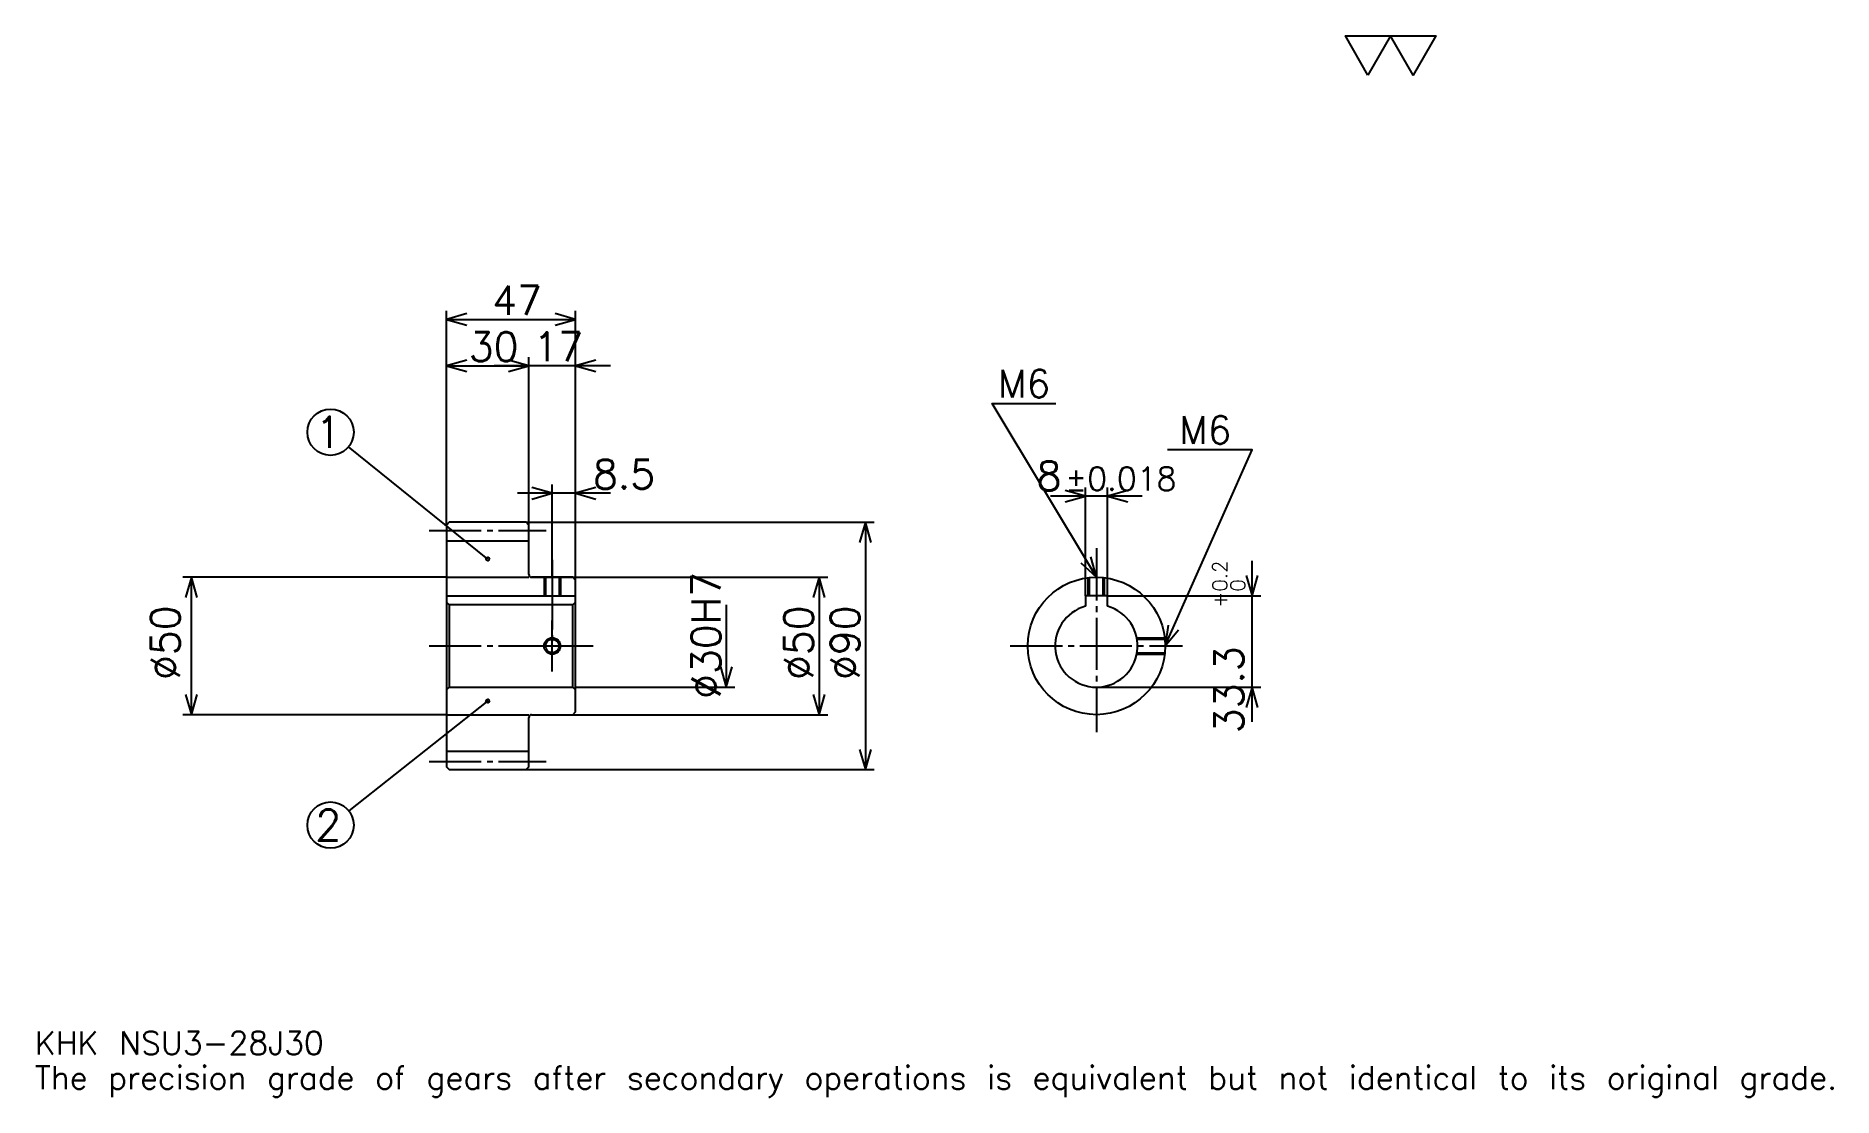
# Model space of a CAD drawing. Extents: x 21 to 675, y 8 to 394.
import ezdxf

# ---------------------------------------------------------------- set-up
doc = ezdxf.new("R2010")
doc.units = 0
doc.linetypes.add('DASHDOT', pattern=[25.304349, 18.978261, -2.108696, 2.108696, -2.108696])
doc.layers.get('0').update_dxf_attribs({"linetype": 'CONTINUOUS'})
doc.layers.add('DASHDOT', color=6, linetype='DASHDOT')
doc.styles.add('KANJI', font='TXT', dxfattribs={"bigfont": 'BIGFONT'})

msp = doc.modelspace()

# ---------------------------------------------------------------- linework, layer by layer
at = {"color": 5}
for p, q in [((170.804337, 216.858688), (170.804337, 293.82608)), ((170.804337, 290.663025), (217.804337, 290.663025)), ((217.804337, 216.858688), (217.804337, 293.82608)), ((200.804337, 216.858688), (200.804337, 276.956512)), ((170.804337, 273.793457), (200.804337, 273.793457)), ((230.456512, 273.793457), (188.152161, 273.793457)), ((185.804337, 203.483688), (135.193878, 244.334808)), ((209.304337, 216.858688), (209.304337, 230.565216)), ((403.282593, 190.158691), (403.282593, 229.543472)), ((411.282593, 190.158691), (411.282593, 229.543472)), ((230.456512, 227.402161), (196.652161, 227.402161)), ((423.934753, 226.380432), (390.630432, 226.380432)), ((170.804337, 215.858688), (170.804337, 216.858688)), ((199.804337, 216.858688), (217.804337, 216.858688)), ((200.804337, 215.858688), (200.804337, 216.858688)), ((209.304337, 196.858688), (209.304337, 216.858688)), ((209.304337, 196.858688), (209.304337, 216.858688)), ((217.804337, 216.858688), (326.402161, 216.858688)), ((217.804337, 195.858688), (217.804337, 216.858688)), ((323.239136, 216.858688), (323.239136, 126.858688)), ((463.913025, 144.206512), (463.913025, 202.810867)), ((170.804337, 196.858688), (74.858688, 196.858688)), ((78.021729, 146.858688), (78.021729, 196.858688)), ((201.804337, 196.858688), (217.804337, 196.858688)), ((217.804337, 196.858688), (309.532593, 196.858688)), ((306.369568, 196.858688), (306.369568, 146.858688)), ((411.282593, 190.158691), (467.076111, 190.158691)), ((272.630432, 186.858688), (272.630432, 156.858688)), ((185.804337, 151.858688), (135.248688, 111.913956)), ((217.804337, 156.858688), (275.793457, 156.858688)), ((407.282593, 156.858688), (467.076111, 156.858688)), ((170.804337, 146.858688), (74.858688, 146.858688)), ((201.804337, 146.858688), (217.804337, 146.858688)), ((217.804337, 146.858688), (309.532593, 146.858688)), ((199.804337, 126.858688), (217.804337, 126.858688)), ((217.804337, 126.858688), (326.402161, 126.858688))]:
    msp.add_line(p, q, dxfattribs=at)
at = {"color": 4}
for p, q in [((170.804337, 210.108688), (200.804337, 210.108688)), ((170.804337, 196.858688), (200.804337, 196.858688)), ((170.804337, 190.158691), (217.804337, 190.158691)), ((171.804337, 186.858688), (171.804337, 156.858688)), ((216.804337, 186.858688), (217.804337, 187.858688)), ((216.804337, 156.858688), (217.804337, 155.858688)), ((170.804337, 146.858688), (200.804337, 146.858688)), ((170.804337, 133.608688), (200.804337, 133.608688))]:
    msp.add_line(p, q, dxfattribs=at)
at = {"color": 7}
msp.add_lwpolyline([(506.086945, 379.565216), (497.863037, 393.820007), (530.758667, 393.820007), (522.53479, 379.565216), (514.310852, 393.820007), (506.086945, 379.565216)], dxfattribs=at)
at = {"color": 5}
for points in [[(178.184769, 292.771729), (170.804337, 290.663025), (178.184769, 288.554321)], [(210.423904, 288.554321), (217.804337, 290.663025), (210.423904, 292.771729)], [(178.184769, 275.902161), (170.804337, 273.793457), (178.184769, 271.684784)], [(193.423904, 271.684784), (200.804337, 273.793457), (193.423904, 275.902161)], [(193.423904, 271.684784), (200.804337, 273.793457), (193.423904, 275.902161)], [(225.184769, 275.902161), (217.804337, 273.793457), (225.184769, 271.684784)], [(407.282593, 196.858688), (369.32608, 260.119568), (392.521729, 260.119568)], [(432.282593, 171.858688), (463.913025, 243.25), (433.126099, 243.25)], [(201.923904, 225.293472), (209.304337, 227.402161), (201.923904, 229.510864)], [(225.184769, 229.510864), (217.804337, 227.402161), (225.184769, 225.293472)], [(395.902161, 224.271729), (403.282593, 226.380432), (395.902161, 228.48912)], [(418.663025, 228.48912), (411.282593, 226.380432), (418.663025, 224.271729)], [(325.347809, 209.478256), (323.239136, 216.858688), (321.130432, 209.478256)], [(401.677185, 202.102448), (407.282593, 196.858688), (405.293579, 204.272278)], [(80.130424, 189.478256), (78.021729, 196.858688), (75.913033, 189.478256)], [(308.478241, 189.478256), (306.369568, 196.858688), (304.260864, 189.478256)], [(461.804321, 197.539124), (463.913025, 190.158691), (466.021729, 197.539124)], [(433.344299, 179.460678), (432.282593, 171.858688), (437.200195, 177.752289)], [(270.521729, 164.23912), (272.630432, 156.858688), (274.739136, 164.23912)], [(75.913033, 154.23912), (78.021729, 146.858688), (80.130424, 154.23912)], [(304.260864, 154.23912), (306.369568, 146.858688), (308.478241, 154.23912)], [(466.021729, 149.478256), (463.913025, 156.858688), (461.804321, 149.478256)], [(321.130432, 134.23912), (323.239136, 126.858688), (325.347809, 134.23912)]]:
    msp.add_lwpolyline(points, dxfattribs=at)
at = {"color": 4}
for points in [[(200.804337, 197.858688), (200.804337, 215.858688), (199.804337, 216.858688), (171.804337, 216.858688), (170.804337, 215.858688), (170.804337, 155.858688)], [(201.804337, 146.858688), (216.804337, 146.858688), (217.804337, 147.858688), (217.804337, 195.858688), (216.804337, 196.858688), (201.804337, 196.858688)], [(206.304337, 196.858688), (206.304337, 190.158691)], [(206.84433, 196.858688), (206.84433, 190.158691)], [(211.764343, 196.858688), (211.764343, 190.158691)], [(212.304337, 196.858688), (212.304337, 190.158691)], [(404.282593, 190.158691), (404.282593, 196.67804)], [(404.822571, 190.158691), (404.822571, 196.737366)], [(409.742615, 190.158691), (409.742615, 196.737366)], [(410.282593, 190.158691), (410.282593, 196.67804)], [(411.282593, 186.315521), (411.282593, 190.158691), (403.282593, 190.158691), (403.282593, 186.315521)], [(170.804337, 155.858688), (171.804337, 156.858688), (216.804337, 156.858688), (216.804337, 186.858688), (171.804337, 186.858688), (170.804337, 187.858688)], [(421.979553, 174.858688), (432.101929, 174.858688)], [(422.079498, 174.318695), (432.161255, 174.318695)], [(421.979553, 168.858688), (432.101929, 168.858688)], [(422.079498, 169.398682), (432.161255, 169.398682)], [(170.804337, 155.858688), (170.804337, 127.858688), (171.804337, 126.858688), (199.804337, 126.858688), (200.804337, 127.858688), (200.804337, 145.858688)]]:
    msp.add_lwpolyline(points, dxfattribs=at)
at = {"color": 5}
for centre, radius in [((128.630432, 249.632599), 8.434783), ((185.804337, 203.483688), 0.632609), ((185.804337, 151.858688), 0.632609), ((128.630432, 106.684776), 8.434783)]:
    msp.add_circle(centre, radius, dxfattribs=at)
at = {"color": 4}
for centre, radius in [((407.282593, 171.858688), 25), ((209.304337, 171.858688), 2.46)]:
    msp.add_circle(centre, radius, dxfattribs=at)
at = {"color": 7}
msp.add_circle((209.304337, 171.858688), 3, dxfattribs=at)
at = {"color": 4}
for centre, radius, start, end in [((201.804337, 197.858688), 1, 180, 270), ((407.282593, 171.858688), 15, 105.466010323, 74.533989677), ((201.804337, 145.858688), 1, 90, 180)]:
    msp.add_arc(centre, radius, start, end, dxfattribs=at)
at = {"layer": 'DASHDOT', "color": 7}
for p, q in [((164.478256, 213.858688), (207.130432, 213.858688)), ((407.282593, 207.402161), (407.282593, 140.532608)), ((209.304337, 196.858688), (209.304337, 171.858688)), ((164.478256, 171.858688), (224.130432, 171.858688)), ((375.956512, 171.858688), (438.608704, 171.858688)), ((164.478256, 129.858688), (207.130432, 129.858688))]:
    msp.add_line(p, q, dxfattribs=at)
for points in [[(209.304337, 203.184784), (209.304337, 183.832596)], [(209.304337, 162.532608), (209.304337, 181.184769)], [(199.978241, 171.858688), (218.630432, 171.858688)]]:
    msp.add_lwpolyline(points, dxfattribs=at)

# ---------------------------------------------------------------- texts
at = {"color": 7, "style": 'KANJI'}
for s, height, p in [('47', 10.543478, (187.45108, 292.349976)), ('30', 10.543478, (178.95108, 275.480438)), ('17', 10.543478, (202.45108, 275.480438)), ('M6', 10.12174, (371.434753, 262.228271)), ('1', 11.246377, (123.007233, 244.009399)), ('M6', 10.12174, (437.343506, 245.358688)), ('8.5', 10.543478, (224.130432, 229.089127)), ('8', 10.543478, (385.518768, 228.48912)), ('%%p0.018', 8.434783, (395.955505, 228.48912)), ('2', 11.246377, (123.007233, 101.061584)), ('KHK NSU3-28J30', 8.434783, (21.086956, 23.195652)), ('The precision grade of gears after secondary operations is equivalent but not identical to its original grade.', 8.434783, (21.086956, 10.543478))]:
    msp.add_text(s, height=height, dxfattribs=at).set_placement(p)
for s, height, p in [('%%c30H7', 10.543478, (270.521729, 152.616837)), ('0.2', 5.271739, (454.845642, 191.656143)), ('+', 5.271739, (454.845642, 185.751801)), ('0', 5.271739, (461.382629, 191.656143)), ('%%c50', 10.543478, (73.804337, 159.470108)), ('%%c50', 10.543478, (304.260864, 159.470093)), ('%%c90', 10.543478, (321.130432, 159.470093)), ('33.3', 10.543478, (460.75, 140.115448))]:
    msp.add_text(s, height=height, rotation=90, dxfattribs=at).set_placement(p)

doc.saveas('drawing.dxf')
